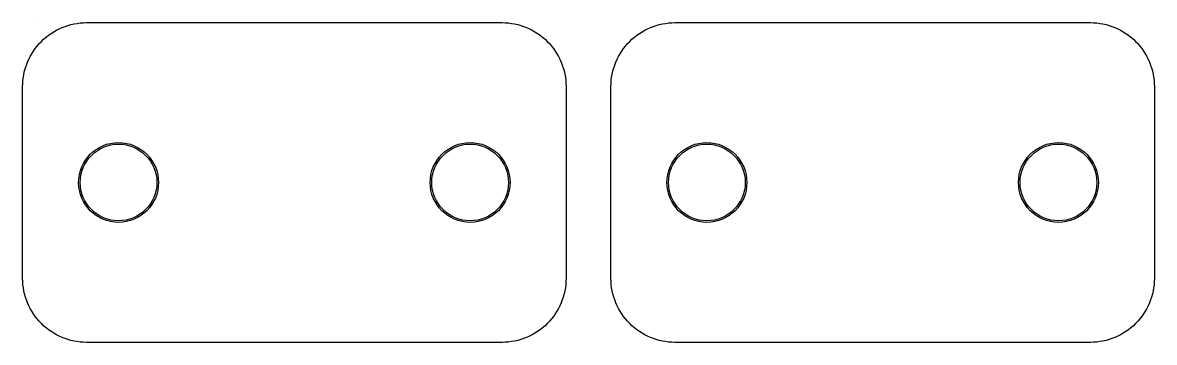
# Model space of a CAD drawing. Header units: millimetres. Extents: x 6.3 to 77.1, y 5.7 to 25.7.
import ezdxf

# ---------------------------------------------------------------- set-up
doc = ezdxf.new("R2010")
doc.units = ezdxf.units.MM

msp = doc.modelspace()

# ---------------------------------------------------------------- linework, layer by layer
for points in [[(36.262, 25.734, -0.414214), (40.262, 21.734), (40.262, 9.734, -0.414214), (36.262, 5.734), (36.262, 5.734), (10.262, 5.734, -0.414214), (6.262, 9.734), (6.262, 21.734, -0.414214), (10.262, 25.734)], [(73.073, 25.734, -0.414214), (77.073, 21.734), (77.073, 9.734, -0.414214), (73.073, 5.734), (73.073, 5.734), (47.073, 5.734, -0.414214), (43.073, 9.734), (43.073, 21.734, -0.414214), (47.073, 25.734)]]:
    msp.add_lwpolyline(points, format="xyb", close=True)
for points in [[(7.065, 25.734), (7.065, 25.734, 0.511773)], [(10.262, 5.734), (10.262, 5.734, 0.414214)], [(47.073, 5.734), (47.073, 5.734, 0.414214)]]:
    msp.add_lwpolyline(points, format="xyb")
at = {"color": 5}
for centre in [(12.262, 15.734), (34.262, 15.734), (49.073, 15.734), (71.073, 15.734)]:
    msp.add_circle(centre, 2.5, dxfattribs=at)
for centre in [(12.262, 15.734), (34.262, 15.734), (49.073, 15.734), (71.073, 15.734)]:
    msp.add_circle(centre, 2.4)

doc.saveas('drawing.dxf')
